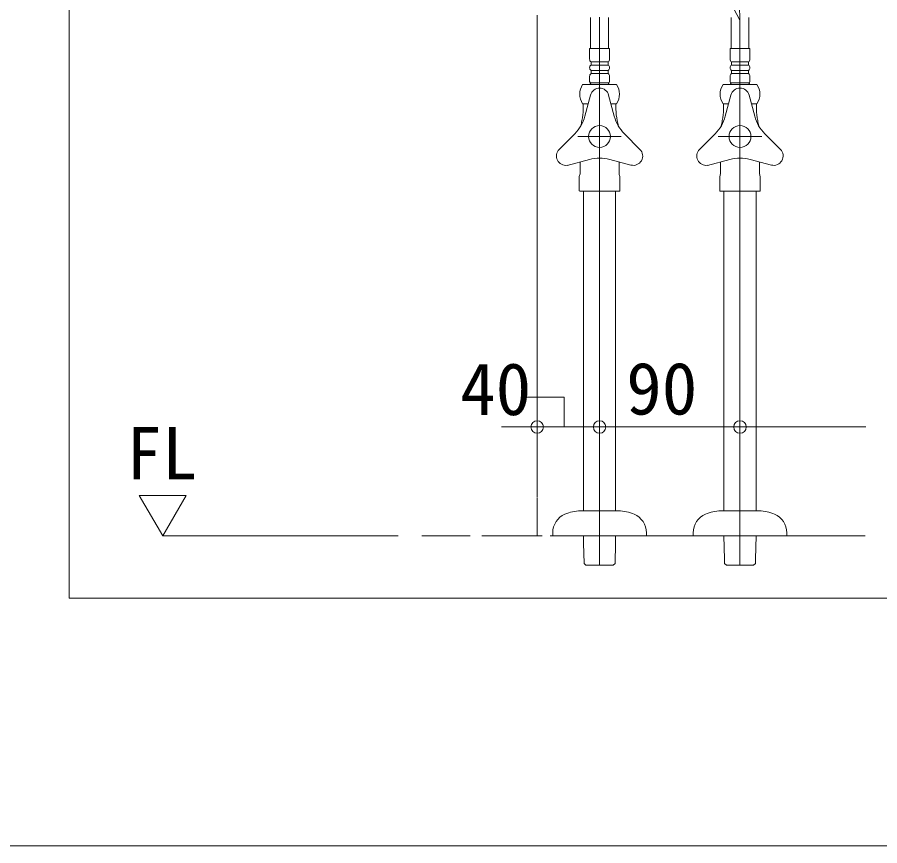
# Model space of a CAD drawing. Units: millimetres, scale not verified. Extents: x -1002 to 1002, y -687 to 676.
# Drawn here: x -48.8 to 193, y -687.1 to -454.7 of the extents above; entities that cross this region are included whole.
import ezdxf
from ezdxf.enums import TextEntityAlignment as Align

# ---------------------------------------------------------------- set-up
doc = ezdxf.new("R2010")
doc.units = ezdxf.units.MM
doc.header["$LTSCALE"] = 5
doc.layers.add('F-0', color=7, linetype='Continuous', lineweight=15)
doc.styles.add('ＭＳ ゴシック', font='')
doc.styles.get('ＭＳ ゴシック').set_extended_font_data('MS Gothic')

msp = doc.modelspace()

# ---------------------------------------------------------------- linework, layer by layer
at = {"layer": 'F-0', "lineweight": 18}
for p, q in [((-34.294, -617.674), (-34.294, -223.924)), ((-34.294, -617.674), (-34.294, -223.924)), ((337.581, -617.674), (-34.294, -617.674)), ((337.581, -617.674), (-34.294, -617.674))]:
    msp.add_line(p, q, dxfattribs=at)
at = {"layer": 'F-0'}
for p, q in [((153.831, -455.531), (144.15, -437.369)), ((153.831, -455.531), (144.15, -437.369)), ((96.956, -454.19), (96.956, -472.829)), ((96.956, -454.19), (96.956, -472.829)), ((111.941, -454.793), (111.941, -463.543)), ((111.941, -454.793), (111.941, -463.543)), ((114.456, -455.531), (114.456, -463.543)), ((114.456, -455.531), (114.456, -488.174)), ((114.456, -455.531), (114.456, -463.543)), ((114.456, -455.531), (114.456, -488.174)), ((116.972, -463.543), (116.972, -454.793)), ((116.972, -463.543), (116.972, -454.793)), ((151.316, -454.793), (151.316, -463.543)), ((151.316, -454.793), (151.316, -463.543)), ((153.831, -455.531), (153.831, -463.543)), ((153.831, -455.531), (153.831, -488.174)), ((153.831, -455.531), (153.831, -463.543)), ((153.831, -455.531), (153.831, -488.174)), ((156.347, -463.543), (156.347, -454.793)), ((156.347, -463.543), (156.347, -454.793)), ((96.956, -460.241), (96.956, -576.923)), ((96.956, -460.241), (96.956, -576.923)), ((117.256, -463.543), (111.656, -463.543)), ((111.656, -463.543), (111.656, -466.496)), ((117.256, -463.543), (111.656, -463.543)), ((111.656, -463.543), (111.656, -466.496)), ((114.456, -463.543), (114.456, -608.377)), ((114.456, -463.543), (114.456, -608.377)), ((117.256, -466.496), (117.256, -463.543)), ((117.256, -466.496), (117.256, -463.543)), ((156.631, -463.543), (151.031, -463.543)), ((151.031, -463.543), (151.031, -466.496)), ((156.631, -463.543), (151.031, -463.543)), ((151.031, -463.543), (151.031, -466.496)), ((153.831, -463.543), (153.831, -608.377)), ((153.831, -463.543), (153.831, -608.377)), ((156.631, -466.496), (156.631, -463.543)), ((156.631, -466.496), (156.631, -463.543)), ((112.05, -467.262), (116.863, -467.262)), ((112.05, -468.137), (112.05, -467.262)), ((112.05, -467.262), (116.863, -467.262)), ((112.05, -468.137), (112.05, -467.262)), ((116.863, -468.137), (112.05, -468.137)), ((116.863, -468.137), (112.05, -468.137)), ((116.863, -467.262), (116.863, -468.137)), ((116.863, -467.262), (116.863, -468.137)), ((151.425, -467.262), (156.238, -467.262)), ((151.425, -468.137), (151.425, -467.262)), ((151.425, -467.262), (156.238, -467.262)), ((151.425, -468.137), (151.425, -467.262)), ((156.238, -468.137), (151.425, -468.137)), ((156.238, -468.137), (151.425, -468.137)), ((156.238, -467.262), (156.238, -468.137)), ((156.238, -467.262), (156.238, -468.137)), ((111.656, -471.309), (111.656, -472.73)), ((111.656, -471.309), (111.656, -472.73)), ((112.05, -469.668), (116.863, -469.668)), ((112.05, -470.543), (112.05, -469.668)), ((112.05, -469.668), (116.863, -469.668)), ((112.05, -470.543), (112.05, -469.668)), ((116.863, -470.543), (112.05, -470.543)), ((116.863, -470.543), (112.05, -470.543)), ((116.863, -469.668), (116.863, -470.543)), ((116.863, -469.668), (116.863, -470.543)), ((117.256, -472.73), (117.256, -471.309)), ((117.256, -472.73), (117.256, -471.309)), ((151.031, -471.309), (151.031, -472.73)), ((151.031, -471.309), (151.031, -472.73)), ((151.425, -469.668), (156.238, -469.668)), ((151.425, -470.543), (151.425, -469.668)), ((151.425, -469.668), (156.238, -469.668)), ((151.425, -470.543), (151.425, -469.668)), ((156.238, -470.543), (151.425, -470.543)), ((156.238, -470.543), (151.425, -470.543)), ((156.238, -469.668), (156.238, -470.543)), ((156.238, -469.668), (156.238, -470.543)), ((156.631, -472.73), (156.631, -471.309)), ((156.631, -472.73), (156.631, -471.309)), ((109.701, -473.605), (119.212, -473.605)), ((109.701, -473.605), (119.212, -473.605)), ((112.094, -473.168), (116.819, -473.168)), ((112.094, -473.168), (116.819, -473.168)), ((149.076, -473.605), (158.587, -473.605)), ((149.076, -473.605), (158.587, -473.605)), ((151.469, -473.168), (156.194, -473.168)), ((151.469, -473.168), (156.194, -473.168)), ((96.956, -478.636), (96.956, -577.526)), ((96.956, -478.636), (96.956, -577.526)), ((111.921, -476.557), (110.323, -482.519)), ((111.921, -476.557), (110.323, -482.519)), ((116.992, -476.557), (118.589, -482.519)), ((116.992, -476.557), (118.589, -482.519)), ((151.296, -476.557), (149.698, -482.519)), ((151.296, -476.557), (149.698, -482.519)), ((156.367, -476.557), (157.964, -482.519)), ((156.367, -476.557), (157.964, -482.519)), ((111.27, -478.987), (109.701, -478.987)), ((111.27, -478.987), (109.701, -478.987)), ((109.863, -478.987), (109.863, -479.867)), ((109.863, -478.987), (110.371, -478.987)), ((109.863, -478.987), (109.863, -479.867)), ((109.863, -478.987), (110.371, -478.987)), ((109.863, -479.867), (109.863, -480.518)), ((109.863, -479.867), (109.863, -480.518)), ((111.27, -478.987), (110.371, -478.987)), ((111.27, -478.987), (110.371, -478.987)), ((118.542, -478.987), (117.643, -478.987)), ((119.212, -478.987), (117.643, -478.987)), ((118.542, -478.987), (117.643, -478.987)), ((119.212, -478.987), (117.643, -478.987)), ((119.05, -479.867), (119.05, -480.518)), ((119.05, -479.867), (119.05, -480.518)), ((149.076, -478.987), (149.746, -478.987)), ((149.076, -478.987), (149.746, -478.987)), ((149.238, -478.987), (149.238, -479.867)), ((149.238, -478.987), (149.238, -479.867)), ((149.238, -479.867), (149.238, -480.518)), ((149.238, -479.867), (149.238, -480.518)), ((150.645, -478.987), (149.746, -478.987)), ((150.645, -478.987), (149.746, -478.987)), ((157.917, -478.987), (157.018, -478.987)), ((158.587, -478.987), (157.018, -478.987)), ((157.917, -478.987), (157.018, -478.987)), ((158.587, -478.987), (157.018, -478.987)), ((103.128, -491.787), (107.492, -487.422)), ((103.128, -491.787), (107.492, -487.422)), ((120.548, -488.174), (108.364, -488.174)), ((120.548, -488.174), (108.364, -488.174)), ((120.548, -488.174), (108.661, -488.174)), ((120.548, -488.174), (108.661, -488.174)), ((114.456, -488.174), (114.456, -608.377)), ((114.456, -488.174), (114.456, -608.377)), ((125.785, -491.787), (121.42, -487.422)), ((125.785, -491.787), (121.42, -487.422)), ((142.503, -491.787), (146.867, -487.422)), ((142.503, -491.787), (146.867, -487.422)), ((159.923, -488.174), (147.739, -488.174)), ((159.923, -488.174), (147.739, -488.174)), ((159.923, -488.174), (147.739, -488.174)), ((159.923, -488.174), (147.739, -488.174)), ((153.831, -488.174), (153.831, -608.377)), ((153.831, -488.174), (153.831, -608.377)), ((165.16, -491.787), (160.795, -487.422)), ((165.16, -491.787), (160.795, -487.422)), ((105.331, -496.268), (111.625, -494.581)), ((105.331, -496.268), (111.625, -494.581)), ((108.988, -495.288), (108.988, -498.42)), ((108.988, -495.288), (108.988, -498.42)), ((123.249, -496.179), (117.287, -494.581)), ((123.249, -496.179), (117.287, -494.581)), ((119.925, -498.42), (119.925, -495.288)), ((119.925, -498.42), (119.925, -495.288)), ((144.706, -496.268), (151, -494.581)), ((144.706, -496.268), (151, -494.581)), ((148.363, -495.288), (148.363, -498.42)), ((148.363, -495.288), (148.363, -498.42)), ((162.624, -496.179), (156.662, -494.581)), ((162.624, -496.179), (156.662, -494.581)), ((159.3, -498.42), (159.3, -495.288)), ((159.3, -498.42), (159.3, -495.288)), ((108.878, -503.487), (108.769, -503.377)), ((108.878, -503.487), (108.769, -503.377)), ((108.878, -503.487), (109.872, -503.487)), ((108.878, -503.487), (109.872, -503.487)), ((120.034, -503.487), (109.872, -503.487)), ((120.034, -503.487), (109.872, -503.487)), ((109.95, -593.174), (109.95, -503.487)), ((109.95, -593.174), (109.95, -503.487)), ((118.963, -503.487), (118.963, -593.174)), ((118.963, -503.487), (118.963, -593.174)), ((148.253, -503.487), (148.144, -503.377)), ((148.253, -503.487), (148.144, -503.377)), ((148.253, -503.487), (149.247, -503.487)), ((148.253, -503.487), (149.247, -503.487)), ((159.409, -503.487), (149.247, -503.487)), ((159.409, -503.487), (149.247, -503.487)), ((149.325, -593.174), (149.325, -503.487)), ((149.325, -593.174), (149.325, -503.487)), ((158.338, -503.487), (158.338, -593.174)), ((158.338, -503.487), (158.338, -593.174)), ((86.966, -569.638), (189.09, -569.638)), ((86.966, -569.638), (189.09, -569.638)), ((96.956, -577.526), (96.956, -589.178)), ((96.956, -577.526), (96.956, -589.178)), ((96.956, -580.355), (96.956, -586.925)), ((96.956, -580.355), (96.956, -586.925)), ((-14.606, -588.808), (-1.481, -588.808)), ((-8.044, -600.174), (-14.606, -588.808)), ((-14.606, -588.808), (-1.481, -588.808)), ((-8.044, -600.174), (-14.606, -588.808)), ((-1.481, -588.808), (-8.044, -600.174)), ((-1.481, -588.808), (-8.044, -600.174)), ((96.956, -589.362), (96.956, -600.174)), ((96.956, -589.362), (96.956, -600.174)), ((96.956, -589.867), (96.956, -600.174)), ((96.956, -589.867), (96.956, -600.174)), ((119.796, -593.174), (109.117, -593.174)), ((119.796, -593.174), (109.117, -593.174)), ((159.171, -593.174), (148.492, -593.174)), ((159.171, -593.174), (148.492, -593.174)), ((101.331, -599.299), (101.331, -600.174)), ((101.331, -599.299), (101.331, -600.174)), ((127.581, -600.174), (127.581, -599.299)), ((127.581, -600.174), (127.581, -599.299)), ((140.706, -599.299), (140.706, -600.174)), ((140.706, -599.299), (140.706, -600.174)), ((166.956, -600.174), (166.956, -599.299)), ((166.956, -600.174), (166.956, -599.299)), ((-8.044, -600.174), (57.988, -600.174)), ((-8.044, -600.174), (57.988, -600.174)), ((64.63, -600.174), (78.149, -600.174)), ((64.63, -600.174), (78.149, -600.174)), ((81.47, -600.174), (98.37, -600.174)), ((81.47, -600.174), (98.37, -600.174)), ((100.555, -600.174), (188.911, -600.174)), ((100.555, -600.174), (188.911, -600.174)), ((127.581, -600.174), (101.331, -600.174)), ((127.581, -600.174), (101.331, -600.174)), ((109.95, -601.329), (109.95, -600.176)), ((109.95, -601.329), (109.95, -600.176)), ((109.974, -602.252), (109.95, -601.329)), ((109.974, -602.252), (109.95, -601.329)), ((118.963, -601.329), (118.938, -602.252)), ((118.963, -601.329), (118.938, -602.252)), ((118.963, -600.176), (118.963, -601.329)), ((118.963, -600.176), (118.963, -601.329)), ((166.956, -600.174), (140.706, -600.174)), ((166.956, -600.174), (140.706, -600.174)), ((149.325, -601.329), (149.325, -600.176)), ((149.325, -601.329), (149.325, -600.176)), ((149.349, -602.252), (149.325, -601.329)), ((149.349, -602.252), (149.325, -601.329)), ((158.338, -601.329), (158.313, -602.252)), ((158.338, -601.329), (158.313, -602.252)), ((158.338, -600.176), (158.338, -601.329)), ((158.338, -600.176), (158.338, -601.329)), ((110.63, -608.377), (110.631, -608.377)), ((110.63, -608.377), (110.631, -608.377)), ((110.631, -608.377), (110.738, -608.377)), ((110.631, -608.377), (110.738, -608.377)), ((110.738, -608.377), (118.175, -608.377)), ((110.738, -608.377), (118.175, -608.377)), ((118.175, -608.377), (118.281, -608.377)), ((118.175, -608.377), (118.281, -608.377)), ((118.281, -608.377), (118.282, -608.377)), ((118.281, -608.377), (118.282, -608.377)), ((150.005, -608.377), (150.006, -608.377)), ((150.005, -608.377), (150.006, -608.377)), ((150.006, -608.377), (150.113, -608.377)), ((150.006, -608.377), (150.113, -608.377)), ((150.113, -608.377), (157.55, -608.377)), ((150.113, -608.377), (157.55, -608.377)), ((157.55, -608.377), (157.656, -608.377)), ((157.55, -608.377), (157.656, -608.377)), ((157.656, -608.377), (157.657, -608.377)), ((157.656, -608.377), (157.657, -608.377)), ((-1002.086, -687.064), (1002.034, -687.064))]:
    msp.add_line(p, q, dxfattribs=at)
for points in [[(112.05, -473.168), (111.831, -473.387), (111.831, -473.605)], [(112.05, -473.168), (111.831, -473.387), (111.831, -473.605)], [(117.081, -473.605), (117.081, -473.387), (116.863, -473.168)], [(117.081, -473.605), (117.081, -473.387), (116.863, -473.168)], [(151.425, -473.168), (151.206, -473.387), (151.206, -473.605)], [(151.425, -473.168), (151.206, -473.387), (151.206, -473.605)], [(156.456, -473.605), (156.456, -473.387), (156.238, -473.168)], [(156.456, -473.605), (156.456, -473.387), (156.238, -473.168)], [(118.542, -478.987), (119.05, -478.987), (119.05, -479.867)], [(118.542, -478.987), (119.05, -478.987), (119.05, -479.867)], [(157.917, -478.987), (158.425, -478.987), (158.425, -479.867), (158.425, -480.518)], [(157.917, -478.987), (158.425, -478.987), (158.425, -479.867), (158.425, -480.518)], [(108.769, -499.373), (108.769, -502.497), (108.769, -503.377)], [(108.769, -499.373), (108.769, -502.497), (108.769, -503.377)], [(120.144, -499.373), (120.144, -503.377), (120.034, -503.487)], [(120.144, -499.373), (120.144, -503.377), (120.034, -503.487)], [(148.144, -499.373), (148.144, -502.497), (148.144, -503.377)], [(148.144, -499.373), (148.144, -502.497), (148.144, -503.377)], [(159.519, -499.373), (159.519, -503.377), (159.409, -503.487)], [(159.519, -499.373), (159.519, -503.377), (159.409, -503.487)], [(104.511, -569.518), (104.511, -561.246), (93.75, -561.246)], [(104.511, -569.518), (104.511, -561.246), (93.75, -561.246)], [(110.63, -608.377), (110.095, -607.869), (109.974, -602.252)], [(110.63, -608.377), (110.095, -607.869), (109.974, -602.252)], [(118.938, -602.252), (118.818, -607.869), (118.282, -608.377)], [(118.938, -602.252), (118.818, -607.869), (118.282, -608.377)], [(150.005, -608.377), (149.47, -607.869), (149.349, -602.252)], [(150.005, -608.377), (149.47, -607.869), (149.349, -602.252)], [(158.313, -602.252), (158.193, -607.869), (157.657, -608.377)], [(158.313, -602.252), (158.193, -607.869), (157.657, -608.377)]]:
    msp.add_lwpolyline(points, dxfattribs=at)
for centre, radius in [((114.456, -488.174), 3.062), ((114.456, -488.174), 3.062), ((153.831, -488.174), 3.062), ((153.831, -488.174), 3.062), ((96.956, -569.638), 1.75), ((96.956, -569.638), 1.75), ((96.956, -569.638), 1.75), ((96.956, -569.638), 1.75), ((114.456, -569.638), 1.75), ((114.456, -569.638), 1.75), ((114.456, -569.638), 1.75), ((114.456, -569.638), 1.75), ((153.831, -569.638), 1.75), ((153.831, -569.638), 1.75), ((153.831, -569.638), 1.75), ((153.831, -569.638), 1.75)]:
    msp.add_circle(centre, radius, dxfattribs=at)
for centre, radius, start, end in [((131.956, -455.531), 21.875, 0, 56.12262), ((131.956, -455.531), 21.875, 0, 56.12262), ((92.581, -455.531), 21.875, 0, 2.23046), ((92.581, -455.531), 21.875, 0, 2.23046), ((112.598, -466.496), 0.941, 180, 234.43222), ((112.598, -466.496), 0.941, 180, 234.43222), ((116.315, -466.496), 0.941, 305.56778, 0), ((116.315, -466.496), 0.941, 305.56778, 0), ((151.973, -466.496), 0.941, 180, 234.43222), ((151.973, -466.496), 0.941, 180, 234.43222), ((155.69, -466.496), 0.941, 305.56778, 0), ((155.69, -466.496), 0.941, 305.56778, 0), ((112.598, -468.902), 0.941, 125.56778, 234.43222), ((112.598, -468.902), 0.941, 125.56778, 234.43222), ((116.315, -468.902), 0.941, 305.56778, 54.43222), ((116.315, -468.902), 0.941, 305.56778, 54.43222), ((151.973, -468.902), 0.941, 125.56778, 234.43222), ((151.973, -468.902), 0.941, 125.56778, 234.43222), ((155.69, -468.902), 0.941, 305.56778, 54.43222), ((155.69, -468.902), 0.941, 305.56778, 54.43222), ((112.598, -471.309), 0.941, 125.56778, 180), ((112.598, -471.309), 0.941, 125.56778, 180), ((116.315, -471.309), 0.941, 0, 54.43222), ((116.315, -471.309), 0.941, 0, 54.43222), ((151.973, -471.309), 0.941, 125.56778, 180), ((151.973, -471.309), 0.941, 125.56778, 180), ((155.69, -471.309), 0.941, 0, 54.43222), ((155.69, -471.309), 0.941, 0, 54.43222), ((113.691, -476.296), 4.812, 146.00705, 213.99295), ((113.691, -476.296), 4.812, 146.00705, 213.99295), ((112.094, -472.73), 0.438, 180, 270), ((112.094, -472.73), 0.438, 180, 270), ((116.819, -472.73), 0.438, 270, 0), ((116.819, -472.73), 0.438, 270, 0), ((115.222, -476.296), 4.812, 326.00705, 33.99295), ((115.222, -476.296), 4.812, 326.00705, 33.99295), ((153.066, -476.296), 4.812, 146.00705, 213.99295), ((153.066, -476.296), 4.812, 146.00705, 213.99295), ((151.469, -472.73), 0.438, 180, 270), ((151.469, -472.73), 0.438, 180, 270), ((156.194, -472.73), 0.438, 270, 0), ((156.194, -472.73), 0.438, 270, 0), ((154.597, -476.296), 4.812, 326.00705, 33.99295), ((154.597, -476.296), 4.812, 326.00705, 33.99295), ((114.456, -477.237), 2.625, 15, 165), ((114.456, -477.237), 2.625, 15, 165), ((153.831, -477.237), 2.625, 15, 165), ((153.831, -477.237), 2.625, 15, 165), ((95.616, -480.518), 14.246, 346.9604, 0), ((95.616, -480.518), 14.246, 346.9604, 0), ((133.296, -480.518), 14.246, 180, 193.0396), ((133.296, -480.518), 14.246, 180, 193.0396), ((134.991, -480.518), 14.246, 346.9604, 0), ((134.991, -480.518), 14.246, 346.9604, 0), ((172.671, -480.518), 14.246, 180, 193.0396), ((172.671, -480.518), 14.246, 180, 193.0396), ((99.758, -479.688), 10.938, 315, 345), ((99.758, -479.688), 10.938, 315, 345), ((129.154, -479.688), 10.938, 195, 225), ((129.154, -479.688), 10.938, 195, 225), ((139.133, -479.688), 10.938, 315, 345), ((139.133, -479.688), 10.938, 315, 345), ((168.529, -479.688), 10.938, 195, 225), ((168.529, -479.688), 10.938, 195, 225), ((128.675, -488.174), 19.688, 166.9604, 171.25756), ((128.675, -488.174), 19.688, 166.9604, 171.25756), ((100.238, -488.174), 19.688, 8.74244, 13.0396), ((100.238, -488.174), 19.688, 8.74244, 13.0396), ((168.05, -488.174), 19.688, 166.9604, 171.25756), ((168.05, -488.174), 19.688, 166.9604, 171.25756), ((139.613, -488.174), 19.688, 8.74244, 13.0396), ((139.613, -488.174), 19.688, 8.74244, 13.0396), ((104.984, -493.643), 2.625, 135, 277.52424), ((104.984, -493.643), 2.625, 135, 277.52424), ((123.928, -493.643), 2.625, 255, 45), ((123.928, -493.643), 2.625, 255, 45), ((144.359, -493.643), 2.625, 135, 277.52424), ((144.359, -493.643), 2.625, 135, 277.52424), ((163.303, -493.643), 2.625, 255, 45), ((163.303, -493.643), 2.625, 255, 45), ((114.456, -505.146), 10.938, 75, 105), ((114.456, -505.146), 10.938, 75, 105), ((153.831, -505.146), 10.938, 75, 105), ((153.831, -505.146), 10.938, 75, 105), ((106.8, -498.42), 2.188, 334.15807, 0), ((106.8, -498.42), 2.188, 334.15807, 0), ((122.113, -498.42), 2.188, 180, 205.84193), ((122.113, -498.42), 2.188, 180, 205.84193), ((146.175, -498.42), 2.188, 334.15807, 0), ((146.175, -498.42), 2.188, 334.15807, 0), ((161.488, -498.42), 2.188, 180, 205.84193), ((161.488, -498.42), 2.188, 180, 205.84193), ((107.019, -599.299), 5.688, 113.55646, 180), ((107.019, -599.299), 5.688, 113.55646, 180), ((109.117, -604.112), 10.938, 90, 113.55646), ((109.117, -604.112), 10.938, 90, 113.55646), ((119.796, -604.112), 10.938, 66.44354, 90), ((119.796, -604.112), 10.938, 66.44354, 90), ((121.894, -599.299), 5.688, 0, 66.44354), ((121.894, -599.299), 5.688, 0, 66.44354), ((146.394, -599.299), 5.688, 113.55646, 180), ((146.394, -599.299), 5.688, 113.55646, 180), ((148.492, -604.112), 10.938, 90, 113.55646), ((148.492, -604.112), 10.938, 90, 113.55646), ((159.171, -604.112), 10.938, 66.44354, 90), ((159.171, -604.112), 10.938, 66.44354, 90), ((161.269, -599.299), 5.688, 0, 66.44354), ((161.269, -599.299), 5.688, 0, 66.44354)]:
    msp.add_arc(centre, radius, start, end, dxfattribs=at)

# ---------------------------------------------------------------- texts
at = {"layer": 'F-0', "style": 'ＭＳ ゴシック'}
for s, p in [('40', (75.339, -570.687)), ('40', (75.339, -570.687)), ('90', (121.924, -570.544)), ('90', (121.924, -570.544)), ('FL', (-18.246, -588.694)), ('FL', (-18.246, -588.694))]:
    msp.add_text(s, height=14.66, dxfattribs=at).set_placement(p, align=Align.BOTTOM_LEFT)

doc.saveas('drawing.dxf')
